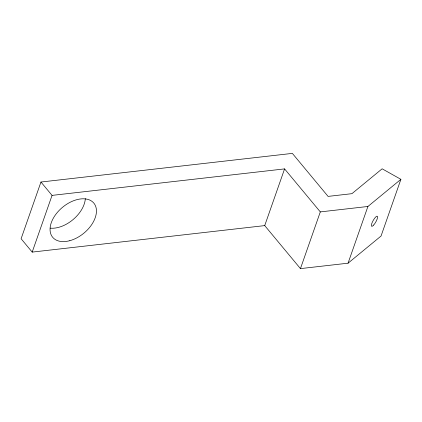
<?xml version="1.0" encoding="UTF-8"?>
<svg xmlns="http://www.w3.org/2000/svg" width="422" height="422" viewBox="0 0 422 422"><rect width="100%" height="100%" fill="white"/><g stroke="black" fill="none" stroke-linecap="round" stroke-linejoin="round"><path stroke-width="0.63" d="M40.96 182.03L21.1 238.741L32.193 252.098L264.721 225.606L300.448 268.614L348.05 263.191L381.04 236.04L400.9 179.324L382.137 168.8L351.911 193.677L328.079 196.394L292.356 153.386L40.96 182.03L52.054 195.386L284.581 168.895L320.309 211.902L367.91 206.474L400.9 179.324M32.193 252.098L52.054 195.386M264.721 225.606L284.581 168.895M300.448 268.614L320.309 211.902M348.05 263.191L367.91 206.474M85.328 198.609A26.75 16.774 -39.7 0 1 50.223 228.154M373.707 225.031A5.797 1.519 -60.7 0 0 377.49 216.391A5.797 1.519 -60.7 0 0 372.236 222.352A5.797 1.519 -60.7 0 0 373.707 225.031M69.841 240.677A26.75 16.774 -39.7 0 0 94.829 204.538A26.75 16.774 -39.7 0 0 55.082 215.373A26.75 16.774 -39.7 0 0 69.841 240.677"/></g></svg>
